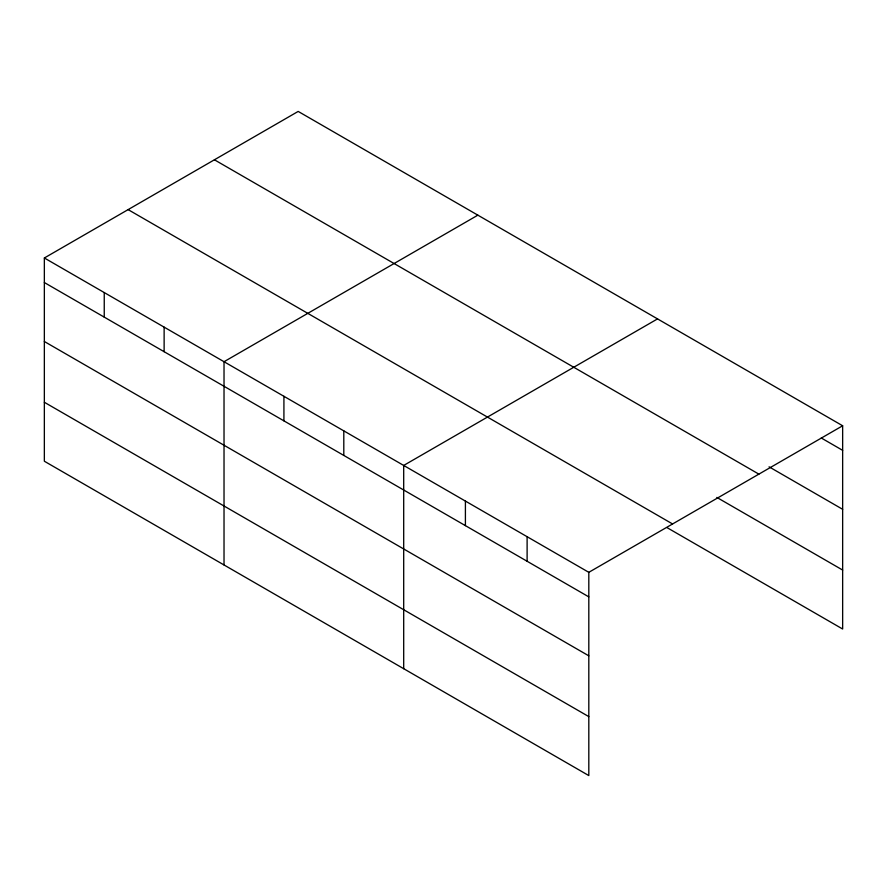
<?xml version="1.0" encoding="UTF-8"?>
<svg xmlns="http://www.w3.org/2000/svg" width="887" height="887" viewBox="0 0 887 887"><rect width="100%" height="100%" fill="white"/><g stroke="black" fill="none" stroke-linecap="round" stroke-linejoin="round"><path stroke-width="1.33" d="M44.35 257.984L588.813 572.326L588.813 775.571L44.35 461.229L44.35 257.984L298.187 111.429L842.65 425.771L842.65 629.016L667.024 527.621M477.86 215.164L224.023 361.719L224.023 564.964M657.533 318.899L403.696 465.442L403.696 668.698M588.813 572.326L842.65 425.771M821.295 438.001L842.65 450.341M769.073 466.828L842.65 509.304M214.421 159.793L758.884 474.135M716.862 497.43L842.65 570.053M128.116 209.62L672.579 523.962M44.35 282.543L588.813 596.884M44.35 341.506L588.813 655.848M44.35 402.266L588.813 716.607M527.111 536.702L527.111 561.26M465.409 501.077L465.409 525.636M343.801 430.871L343.801 455.43M283.918 396.289L283.918 420.859M164.128 327.137L164.128 351.695M104.245 292.555L104.245 317.125"/></g></svg>
